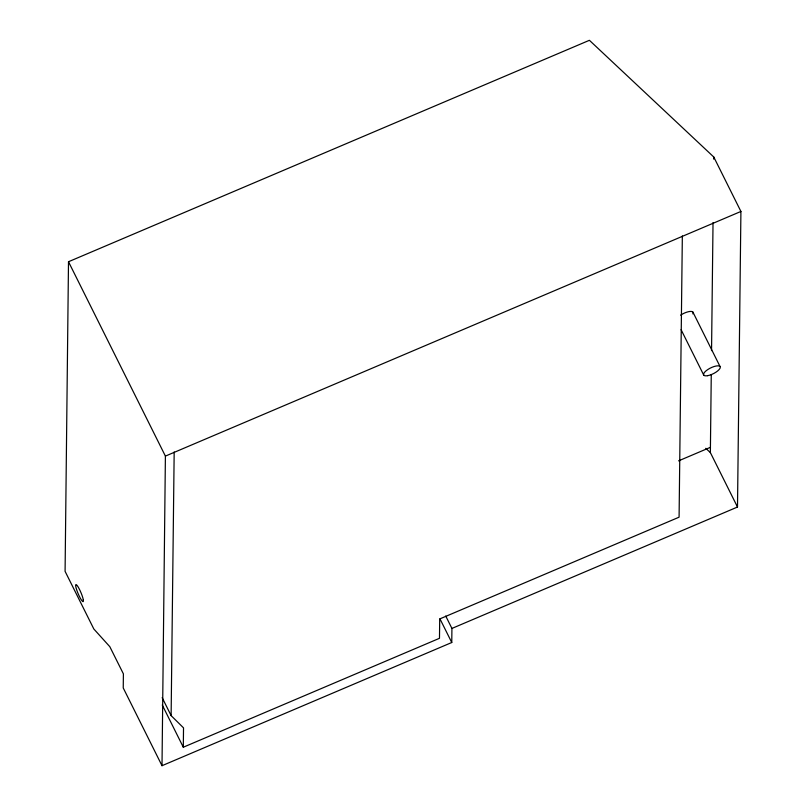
<?xml version="1.0" encoding="UTF-8"?>
<svg xmlns="http://www.w3.org/2000/svg" width="806" height="806" viewBox="0 0 806 806"><rect width="100%" height="100%" fill="white"/><g stroke="black" fill="none" stroke-linecap="round" stroke-linejoin="round"><path stroke-width="1.21" d="M451.924 628.438L737.5 507.024L740.916 211.454L713.784 157.029L589.408 40.3L68.5 261.738L65.084 571.343L93.818 628.972L109.807 646.674L123.399 673.876L123.237 687.951L162.006 765.7L451.763 642.513L451.924 628.438L445.738 616.036M162.006 765.7L165.401 456.105L68.5 261.738M682.339 235.936L679.085 517.18L439.703 618.948L439.482 638.302L183.305 747.222L183.526 727.868L171.124 715.627L174.177 451.975M737.5 507.024L710.368 452.599L711.265 374.498M711.547 350.64L713.028 222.577M713.753 159.145L713.784 157.029M165.401 456.105L740.916 211.454M678.581 460.861L710.429 447.32M705.794 448.307L710.368 452.599M692.898 312.063L720.03 366.488M681.08 329.664L703.789 375.203M439.965 618.847L451.763 642.513M162.157 697.643L171.124 715.627M162.258 705.008L183.305 747.222M680.617 315.156A9.249 3.184 -26.5 0 1 689.926 311.459A9.249 3.184 -26.5 0 1 692.878 313.887M83.29 599.714L82.907 598.092A9.249 1.511 67 0 0 78.091 586.889A9.249 1.511 67 0 0 75.774 586.516L76.157 588.138A9.249 1.511 67 0 0 80.983 599.342A9.249 1.511 67 0 0 83.29 599.714M707.678 375.677A9.249 3.184 -26.5 0 0 720.312 367.274A9.249 3.184 -26.5 0 0 707.749 369.581A9.249 3.184 -26.5 0 0 707.678 375.677"/></g></svg>
